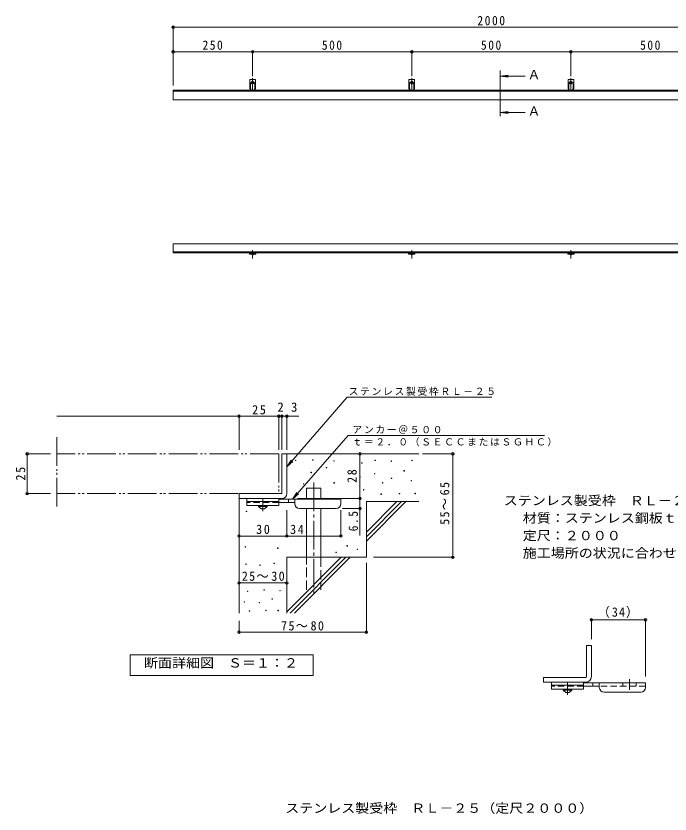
# Model space of a CAD drawing. Units: millimetres at full size, with parts at other scales. Extents: x -313 to 335, y -274 to 232.
# Drawn here: x -313 to 98, y -270 to 232 of the extents above; entities that cross this region are included whole.
import ezdxf
from ezdxf.enums import TextEntityAlignment as Align

# ---------------------------------------------------------------- set-up
doc = ezdxf.new("R2010")
doc.units = ezdxf.units.MM
doc.header["$LTSCALE"] = 2
doc.header["$PDMODE"] = 32
doc.header["$PDSIZE"] = 1.6
for name, pattern in [('CHAIN1', [8, 5, -1, 1, -1]), ('CHAIN2', [12, 9, -1, 1, -1]), ('DASHED2', [3, 2, -1]), ('DASHED3', [4, 3, -1]), ('DOUBLE_CHAIN2', [12.8, 9, -1, 0.6, -0.6, 0.6, -1])]:
    doc.linetypes.add(name, pattern=pattern)
for name, color, linetype, lineweight in [('C-1_ピット', 2, 'Continuous', 9), ('C-4_寸法', 7, 'Continuous', 9), ('C-5_仕様文', 7, 'Continuous', 9), ('C-A', 3, 'Continuous', 9), ('D-0_通り芯', 7, 'Continuous', 9), ('D-1_ピット', 2, 'Continuous', 9), ('D-2_蓋', 3, 'DOUBLE_CHAIN2', 9), ('D-4_寸法', 7, 'Continuous', 9), ('D-5_仕様文', 7, 'Continuous', 9), ('D-6_躯体', 6, 'Continuous', 9), ('D-9_ｸｯｼｮﾝ材', 4, 'Continuous', 9), ('D-A', 2, 'Continuous', 9), ('D-B', 3, 'Continuous', 9), ('D-C', 4, 'Continuous', 9)]:
    doc.layers.add(name, color=color, linetype=linetype, lineweight=lineweight)
doc.layers.add('F-5_F-5ﾚｲﾔ', color=2, linetype='Continuous')
doc.styles.add('ＭＳ ゴシック', font='')
doc.styles.get('ＭＳ ゴシック').set_extended_font_data('MS Gothic')

msp = doc.modelspace()

# ---------------------------------------------------------------- linework, layer by layer
at = {"layer": 'C-1_ピット'}
for p, q in [((186.134, 184.396), (-213.866, 184.396)), ((186.134, 178.996), (-213.866, 178.996)), ((186.134, 83.596), (-213.866, 83.596)), ((186.134, 82.996), (-213.866, 82.995))]:
    msp.add_line(p, q, dxfattribs=at)
for points in [[(186.134, 184.996), (-213.866, 184.996), (-213.866, 178.996)], [(186.134, 88.596), (-213.866, 88.595), (-213.866, 82.995)]]:
    msp.add_lwpolyline(points, dxfattribs=at)
at = {"layer": 'C-4_寸法'}
for p, q in [((-213.866, 187.996), (-213.866, 225.193)), ((-213.866, 224.593), (186.134, 224.593)), ((-213.866, 209.16), (-163.866, 209.16)), ((-213.866, 206.16), (-213.866, 208.56)), ((-163.866, 193.939), (-163.866, 209.76)), ((-163.866, 209.16), (-63.866, 209.16)), ((-63.866, 193.939), (-63.866, 209.76)), ((-63.866, 209.16), (36.134, 209.16)), ((36.134, 193.939), (36.134, 209.76)), ((36.134, 209.16), (136.134, 209.16))]:
    msp.add_line(p, q, dxfattribs=at)
for p in [(-213.866, 224.593), (-213.866, 209.16), (-163.866, 209.16), (-63.866, 209.16), (36.134, 209.16)]:
    msp.add_point(p, dxfattribs=at)
at = {"layer": 'C-5_仕様文'}
for p, q in [((-8.26, 197.381), (-8.26, 168.683)), ((-8.26, 193.926), (-3.303, 193.273)), ((-8.26, 171.034), (-3.303, 170.381))]:
    msp.add_line(p, q, dxfattribs=at)
for points in [[(7.34, 193.926), (-8.26, 193.926), (-3.303, 194.578)], [(7.34, 171.034), (-8.26, 171.034), (-3.303, 171.686)]]:
    msp.add_lwpolyline(points, dxfattribs=at)
at = {"layer": 'C-A'}
for p, q in [((-165.616, 185.99), (-165.616, 191.79)), ((-162.116, 191.79), (-165.616, 191.79)), ((-162.116, 185.99), (-162.116, 191.79)), ((-65.616, 185.99), (-65.616, 191.79)), ((-62.116, 191.79), (-65.616, 191.79)), ((-62.116, 185.99), (-62.116, 191.79)), ((34.384, 185.99), (34.384, 191.79)), ((37.884, 191.79), (34.384, 191.79)), ((37.884, 185.99), (37.884, 191.79)), ((-165.616, 185.99), (-165.366, 185.99)), ((-162.116, 185.99), (-162.366, 185.99)), ((-65.616, 185.99), (-65.366, 185.99)), ((-62.116, 185.99), (-62.366, 185.99)), ((34.384, 185.99), (34.634, 185.99)), ((37.884, 185.99), (37.634, 185.99)), ((-165.466, 185.19), (-165.366, 185.19)), ((-162.367, 185.19), (-162.264, 185.19)), ((-65.466, 185.19), (-65.366, 185.19)), ((-62.367, 185.19), (-62.264, 185.19)), ((34.534, 185.19), (34.634, 185.19)), ((37.633, 185.19), (37.736, 185.19)), ((-165.866, 82.996), (-165.866, 82.096)), ((-161.866, 82.996), (-165.866, 82.996)), ((-161.866, 82.596), (-165.866, 82.596)), ((-161.866, 82.096), (-165.866, 82.096)), ((-161.866, 82.996), (-161.866, 82.096)), ((-65.866, 82.996), (-65.866, 82.096)), ((-61.866, 82.996), (-65.866, 82.996)), ((-61.866, 82.596), (-65.866, 82.596)), ((-61.866, 82.096), (-65.866, 82.096)), ((-61.866, 82.996), (-61.866, 82.096)), ((34.134, 82.996), (34.134, 82.096)), ((38.134, 82.996), (34.134, 82.996)), ((38.134, 82.596), (34.134, 82.596)), ((38.134, 82.096), (34.134, 82.096)), ((38.134, 82.996), (38.134, 82.096))]:
    msp.add_line(p, q, dxfattribs=at)
at = {"layer": 'C-A', "linetype": 'DASHED2'}
for p, q in [((-165.216, 185.961), (-165.216, 191.79)), ((-162.516, 185.961), (-162.516, 191.79)), ((-65.216, 185.961), (-65.216, 191.79)), ((-62.516, 185.961), (-62.516, 191.79)), ((34.784, 185.961), (34.784, 191.79)), ((37.484, 185.961), (37.484, 191.79)), ((-161.866, 82.496), (-165.866, 82.496)), ((-61.866, 82.496), (-65.866, 82.496)), ((38.134, 82.496), (34.134, 82.496))]:
    msp.add_line(p, q, dxfattribs=at)
at = {"layer": 'C-A', "linetype": 'CHAIN1'}
for p, q in [((-163.866, 184.995), (-163.866, 192.517)), ((-63.866, 184.995), (-63.866, 192.517)), ((36.134, 184.995), (36.134, 192.517)), ((-165.021, 189.79), (-162.711, 189.79)), ((-65.021, 189.79), (-62.711, 189.79)), ((34.979, 189.79), (37.289, 189.79)), ((-163.866, 84.574), (-163.866, 79.346)), ((-63.866, 84.574), (-63.866, 79.346)), ((36.134, 84.574), (36.134, 79.346))]:
    msp.add_line(p, q, dxfattribs=at)
at = {"layer": 'C-A', "color": 2, "linetype": 'DASHED2'}
for p, q in [((-164.666, 82.896), (-164.666, 82.936)), ((-164.666, 82.936), (-163.066, 82.936)), ((-163.066, 82.896), (-163.066, 82.936)), ((-64.666, 82.896), (-64.666, 82.936)), ((-64.666, 82.936), (-63.066, 82.936)), ((-63.066, 82.896), (-63.066, 82.936)), ((35.334, 82.896), (35.334, 82.936)), ((35.334, 82.936), (36.934, 82.936)), ((36.934, 82.896), (36.934, 82.936))]:
    msp.add_line(p, q, dxfattribs=at)
at = {"layer": 'C-A', "color": 2}
for p, q in [((-164.416, 81.996), (-164.416, 82.096)), ((-164.416, 81.996), (-164.066, 81.696)), ((-164.416, 81.996), (-163.316, 81.996)), ((-164.066, 81.696), (-163.666, 81.696)), ((-163.666, 81.696), (-163.316, 81.996)), ((-163.316, 81.996), (-163.316, 82.096)), ((-64.416, 81.996), (-64.416, 82.096)), ((-64.416, 81.996), (-64.066, 81.696)), ((-64.416, 81.996), (-63.316, 81.996)), ((-64.066, 81.696), (-63.666, 81.696)), ((-63.666, 81.696), (-63.316, 81.996)), ((-63.316, 81.996), (-63.316, 82.096)), ((35.584, 81.996), (35.584, 82.096)), ((35.584, 81.996), (35.934, 81.696)), ((35.584, 81.996), (36.684, 81.996)), ((35.934, 81.696), (36.334, 81.696)), ((36.334, 81.696), (36.684, 81.996)), ((36.684, 81.996), (36.684, 82.096))]:
    msp.add_line(p, q, dxfattribs=at)
at = {"layer": 'C-A'}
for centre in [(-163.866, 189.79), (-63.866, 189.79), (36.134, 189.79)]:
    msp.add_circle(centre, 0.85, dxfattribs=at)
for centre, start, end in [((-165.366, 185.59), 270, 90), ((-162.366, 185.59), 90, 269.8667), ((-65.366, 185.59), 270, 90), ((-62.366, 185.59), 90, 269.8667), ((34.634, 185.59), 270, 90), ((37.634, 185.59), 90, 269.8667), ((-165.466, 184.79), 90.27596, 150.00047), ((-162.266, 184.79), 29.99927, 89.75836), ((-65.466, 184.79), 90.27596, 150.00047), ((-62.266, 184.79), 29.99927, 89.75836), ((34.534, 184.79), 90.27596, 150.00047), ((37.734, 184.79), 29.99927, 89.75836)]:
    msp.add_arc(centre, 0.4, start, end, dxfattribs=at)
at = {"layer": 'D-0_通り芯'}
for points in [[(-137, -47.558), (-137, -47.258), (-136.7, -47.258), (-136.7, -47.558)], [(-126.172, -47.423), (-126.172, -47.123), (-125.872, -47.123), (-125.872, -47.423)], [(-112.908, -47.964), (-112.908, -47.664), (-112.608, -47.664), (-112.608, -47.964)], [(-95.448, -49.318), (-95.448, -49.017), (-95.148, -49.017), (-95.148, -49.318)], [(-87.056, -47.558), (-87.056, -47.258), (-86.756, -47.258), (-86.756, -47.558)], [(-76.905, -48.099), (-76.905, -47.799), (-76.605, -47.799), (-76.605, -48.099)], [(-63.911, -47.693), (-63.911, -47.393), (-63.611, -47.393), (-63.611, -47.693)], [(-127.255, -55.273), (-127.255, -54.973), (-126.955, -54.973), (-126.955, -55.273)], [(-117.645, -52.16), (-117.645, -51.86), (-117.345, -51.86), (-117.345, -52.16)], [(-68.784, -54.19), (-68.784, -53.89), (-68.484, -53.89), (-68.484, -54.19)], [(-96.53, -57.98), (-96.53, -57.68), (-96.23, -57.68), (-96.23, -57.98)], [(-87.327, -55.95), (-87.327, -55.65), (-87.027, -55.65), (-87.027, -55.95)], [(-76.769, -58.927), (-76.769, -58.627), (-76.469, -58.627), (-76.469, -58.927)], [(-64.317, -60.416), (-64.317, -60.116), (-64.017, -60.116), (-64.017, -60.416)], [(-131.992, -62.446), (-131.992, -62.146), (-131.692, -62.146), (-131.692, -62.446)], [(-112.772, -61.77), (-112.772, -61.47), (-112.472, -61.47), (-112.472, -61.77)], [(-82.319, -61.77), (-82.319, -61.47), (-82.019, -61.47), (-82.019, -61.77)], [(-94.229, -66.101), (-94.229, -65.801), (-93.929, -65.801), (-93.929, -66.101)], [(-83.266, -68.808), (-83.266, -68.508), (-82.966, -68.508), (-82.966, -68.808)], [(-71.761, -68.537), (-71.761, -68.237), (-71.461, -68.237), (-71.461, -68.537)], [(-61.881, -68.402), (-61.881, -68.102), (-61.581, -68.102), (-61.581, -68.402)], [(-167.868, -79.678), (-167.868, -79.378), (-167.568, -79.378), (-167.568, -79.678)], [(-168.655, -101.911), (-168.655, -101.611), (-168.355, -101.611), (-168.355, -101.911)], [(-148.199, -102.74), (-148.199, -102.44), (-147.899, -102.44), (-147.899, -102.74)], [(-111.564, -105.368), (-111.564, -105.067), (-111.264, -105.067), (-111.264, -105.368)], [(-104.661, -101.307), (-104.661, -101.007), (-104.361, -101.007), (-104.361, -101.307)], [(-98.29, -103.457), (-98.29, -103.157), (-97.99, -103.157), (-97.99, -103.457)], [(-168.172, -112.796), (-168.172, -112.496), (-167.872, -112.496), (-167.872, -112.796)], [(-159.341, -113.406), (-159.341, -113.105), (-159.041, -113.105), (-159.041, -113.406)], [(-150.509, -112.34), (-150.509, -112.04), (-150.209, -112.04), (-150.209, -112.34)], [(-167.107, -129.851), (-167.107, -129.55), (-166.807, -129.55), (-166.807, -129.851)], [(-156.752, -129.089), (-156.752, -128.789), (-156.452, -128.789), (-156.452, -129.089)], [(-146.779, -129.47), (-146.779, -129.17), (-146.479, -129.17), (-146.479, -129.47)], [(-151.727, -134.647), (-151.727, -134.347), (-151.427, -134.347), (-151.427, -134.647)], [(-169.238, -136.55), (-169.238, -136.25), (-168.938, -136.25), (-168.938, -136.55)], [(-159.798, -137.007), (-159.798, -136.707), (-159.498, -136.707), (-159.498, -137.007)], [(-165.965, -142.26), (-165.965, -141.96), (-165.665, -141.96), (-165.665, -142.26)], [(-155.61, -141.956), (-155.61, -141.656), (-155.31, -141.656), (-155.31, -141.956)], [(-147.997, -141.956), (-147.997, -141.656), (-147.697, -141.656), (-147.697, -141.956)]]:
    msp.add_lwpolyline(points, close=True, dxfattribs=at)
at = {"layer": 'D-1_ピット'}
for p, q in [((-145.425, -43.368), (-145.425, -68.368)), ((-142.425, -43.368), (-145.425, -43.368)), ((-142.425, -68.368), (-142.425, -43.368)), ((-145.425, -68.368), (-172.425, -68.368)), ((-172.425, -71.368), (-172.425, -68.368)), ((-172.425, -71.368), (-145.425, -71.368)), ((45.983, -163.776), (48.983, -163.776)), ((45.983, -183.276), (45.983, -163.776)), ((48.983, -183.276), (48.983, -163.776)), ((18.983, -183.776), (18.983, -186.776)), ((45.483, -183.776), (18.983, -183.776)), ((45.483, -186.776), (18.983, -186.776))]:
    msp.add_line(p, q, dxfattribs=at)
for centre, radius in [((-145.425, -68.368), 3), ((45.483, -183.276), 0.5), ((45.483, -183.276), 3.5)]:
    msp.add_arc(centre, radius, 270, 0, dxfattribs=at)
at = {"layer": 'D-2_蓋'}
for p, q in [((-286.958, -32.929), (-286.958, -76.482)), ((-147.425, -43.368), (-286.958, -43.368)), ((-147.425, -43.368), (-147.425, -68.368)), ((-147.425, -68.368), (-286.958, -68.368))]:
    msp.add_line(p, q, dxfattribs=at)
at = {"layer": 'D-4_寸法'}
for p, q in [((-286.958, -19.684), (-172.425, -19.684)), ((-172.425, -40.777), (-172.425, -19.084)), ((-172.425, -19.684), (-147.425, -19.684)), ((-147.425, -40.777), (-147.425, -19.376)), ((-145.425, -40.777), (-145.425, -19.376)), ((-142.425, -40.777), (-142.425, -19.376)), ((-306.117, -43.368), (-290.958, -43.368)), ((-305.517, -68.368), (-305.517, -43.368)), ((-96.432, -71.368), (-96.432, -43.368)), ((-57.219, -43.368), (-37.488, -43.368)), ((-38.088, -108.368), (-38.088, -43.368)), ((-306.117, -68.368), (-290.958, -68.368)), ((-135.623, -71.368), (-95.832, -71.368)), ((-96.432, -71.368), (-96.432, -94.718)), ((-142.423, -95.589), (-142.423, -78.668)), ((-108.423, -95.589), (-108.423, -78.668)), ((-95.832, -77.668), (-107.423, -77.668)), ((-87.978, -108.368), (-37.488, -108.368)), ((-92.425, -111.868), (-92.425, -155.985)), ((-172.425, -124.492), (-142.425, -124.492)), ((-172.425, -148.368), (-172.425, -155.985)), ((48.983, -147.038), (48.983, -159.776)), ((48.983, -147.638), (82.983, -147.638)), ((82.983, -147.038), (82.983, -183.275)), ((-172.425, -155.385), (-92.425, -155.385))]:
    msp.add_line(p, q, dxfattribs=at)
for points in [[(-147.425, -19.684), (-146.425, -19.684), (-134.893, -19.684)], [(-172.423, -94.989), (-142.423, -94.989), (-108.423, -94.989)]]:
    msp.add_lwpolyline(points, dxfattribs=at)
for p in [(-172.425, -19.684), (-147.425, -19.684), (-145.425, -19.684), (-142.425, -19.684), (-305.517, -43.368), (-96.432, -43.368), (-38.088, -43.368), (-305.517, -68.368), (-96.432, -71.368), (-96.432, -77.668), (-172.423, -94.989), (-142.423, -94.989), (-108.423, -94.989), (-38.088, -108.368), (-172.425, -124.492), (-142.425, -124.492), (48.983, -147.638), (82.983, -147.638), (-172.425, -155.385), (-92.425, -155.385)]:
    msp.add_point(p, dxfattribs=at)
at = {"layer": 'D-5_仕様文'}
for p, q in [((-104.407, -7.816), (-13.488, -7.816)), ((-103.891, -31.759), (-138.801, -71.868)), ((-103.891, -31.759), (19.553, -31.759)), ((-142.425, -51.497), (-138.678, -48.186)), ((-138.801, -71.868), (-136.039, -67.7)), ((-138.801, -71.868), (-135.054, -68.557))]:
    msp.add_line(p, q, dxfattribs=at)
msp.add_lwpolyline([(-104.407, -7.816), (-142.425, -51.497), (-139.663, -47.329)], dxfattribs=at)
msp.add_lwpolyline([(-240.824, -182.556), (-240.824, -169.557), (-125.824, -169.557), (-125.824, -182.556)], close=True, dxfattribs=at)
at = {"layer": 'D-6_躯体'}
for p, q in [((-142.425, -43.368), (-59.425, -43.368)), ((-129.966, -71.868), (-129.966, -64.868)), ((-129.966, -64.868), (-120.966, -64.868)), ((-120.966, -71.868), (-120.966, -64.868)), ((-172.425, -71.368), (-172.425, -143.368)), ((-92.425, -92.57), (-73.223, -73.368)), ((-92.425, -73.368), (-59.425, -73.368)), ((-92.425, -95.398), (-70.395, -73.368)), ((-92.425, -73.368), (-92.425, -108.368)), ((-92.425, -98.226), (-67.567, -73.368)), ((-129.966, -108.368), (-129.966, -77.668)), ((-120.966, -108.368), (-120.966, -77.668)), ((-142.425, -108.368), (-142.425, -143.368)), ((-142.425, -108.368), (-92.425, -108.368)), ((-142.425, -142.57), (-108.223, -108.368)), ((-140.395, -143.368), (-105.395, -108.368)), ((-137.567, -143.368), (-102.567, -108.368))]:
    msp.add_line(p, q, dxfattribs=at)
at = {"layer": 'D-6_躯体', "linetype": 'CHAIN2'}
msp.add_line((-125.466, -61.376), (-125.466, -131.035), dxfattribs=at)
at = {"layer": 'D-6_躯体', "linetype": 'DASHED3'}
for p, q in [((-129.966, -128.868), (-129.966, -108.368)), ((-120.966, -108.368), (-120.966, -128.868))]:
    msp.add_line(p, q, dxfattribs=at)
at = {"layer": 'D-9_ｸｯｼｮﾝ材', "color": 3}
for p, q in [((-167.423, -71.368), (-167.423, -75.868)), ((-147.423, -71.368), (-167.423, -71.368)), ((-147.423, -73.368), (-167.423, -73.368)), ((-147.423, -71.368), (-147.423, -75.868)), ((-147.423, -75.868), (-167.423, -75.868))]:
    msp.add_line(p, q, dxfattribs=at)
at = {"layer": 'D-9_ｸｯｼｮﾝ材', "color": 3, "linetype": 'DASHED2'}
msp.add_line((-147.423, -73.868), (-167.423, -73.868), dxfattribs=at)
at = {"layer": 'D-9_ｸｯｼｮﾝ材', "linetype": 'CHAIN1'}
msp.add_line((-157.423, -79.416), (-157.423, -71.368), dxfattribs=at)
at = {"layer": 'D-9_ｸｯｼｮﾝ材'}
for p, q in [((-108.423, -71.868), (-147.423, -71.868)), ((-137.418, -73.868), (-147.423, -73.868)), ((-141.423, -73.868), (-141.423, -71.868)), ((-137.423, -74.668), (-137.423, -71.868)), ((-108.423, -74.668), (-108.423, -71.868)), ((-134.423, -77.668), (-111.423, -77.668))]:
    msp.add_line(p, q, dxfattribs=at)
at = {"layer": 'D-9_ｸｯｼｮﾝ材', "color": 2}
for p, q in [((-160.173, -76.368), (-160.173, -75.868)), ((-160.173, -76.368), (-158.423, -77.868)), ((-160.173, -76.368), (-154.673, -76.368)), ((-158.423, -77.868), (-156.423, -77.868)), ((-156.423, -77.868), (-154.673, -76.368)), ((-154.673, -76.368), (-154.673, -75.868))]:
    msp.add_line(p, q, dxfattribs=at)
at = {"layer": 'D-9_ｸｯｼｮﾝ材'}
for centre, start, end in [((-134.423, -74.668), 180, 270), ((-111.423, -74.668), 270, 0)]:
    msp.add_arc(centre, 3, start, end, dxfattribs=at)
at = {"layer": 'D-A'}
for p, q in [((31.233, -191.775), (31.233, -191.276)), ((31.233, -191.775), (32.983, -193.275)), ((31.233, -191.775), (36.733, -191.775)), ((32.983, -193.275), (34.983, -193.275)), ((34.983, -193.275), (36.733, -191.775)), ((36.733, -191.775), (36.733, -191.276))]:
    msp.add_line(p, q, dxfattribs=at)
at = {"layer": 'D-B'}
for p, q in [((23.983, -186.776), (23.983, -191.276)), ((43.983, -186.776), (23.983, -186.776)), ((23.983, -187.275), (23.983, -189.276)), ((43.983, -188.776), (23.983, -188.776)), ((43.983, -186.776), (43.983, -191.276)), ((43.983, -191.276), (23.983, -191.276))]:
    msp.add_line(p, q, dxfattribs=at)
at = {"layer": 'D-B', "linetype": 'DASHED2'}
msp.add_line((43.983, -189.276), (23.983, -189.276), dxfattribs=at)
at = {"layer": 'D-C', "linetype": 'CHAIN1'}
for p, q in [((72.983, -184.88), (72.983, -191.568)), ((33.983, -194.824), (33.983, -186.776))]:
    msp.add_line(p, q, dxfattribs=at)
at = {"layer": 'D-C'}
for p, q in [((82.983, -187.275), (43.983, -187.275)), ((53.988, -189.276), (43.983, -189.276)), ((49.983, -189.276), (49.983, -187.275)), ((53.983, -190.075), (53.983, -187.275)), ((82.983, -190.075), (82.983, -187.275)), ((56.983, -193.076), (79.983, -193.076))]:
    msp.add_line(p, q, dxfattribs=at)
at = {"layer": 'D-C', "linetype": 'DASHED2'}
for p, q in [((82.978, -189.276), (53.988, -189.276)), ((68.733, -189.276), (68.733, -187.275)), ((77.233, -189.276), (77.233, -187.275))]:
    msp.add_line(p, q, dxfattribs=at)
at = {"layer": 'D-C'}
for centre, start, end in [((56.983, -190.075), 180, 270), ((79.983, -190.075), 270, 0)]:
    msp.add_arc(centre, 3, start, end, dxfattribs=at)

# ---------------------------------------------------------------- texts
at = {"layer": 'C-4_寸法', "color": 2, "char_height": 5.865, "attachment_point": 7, "style": 'ＭＳ ゴシック'}
for s, insert in [('\\T1.28;\\W0.9;2000', (-22.616, 225.793)), ('\\T1.27;\\W0.9;250', (-195.366, 210.359)), ('\\T1.27;\\W0.9;500', (-120.366, 210.359)), ('\\T1.27;\\W0.9;500', (-20.366, 210.359)), ('\\T1.27;\\W0.9;500', (79.634, 210.359))]:
    msp.add_mtext(s, dxfattribs=dict(at, insert=insert))
at = {"layer": 'C-5_仕様文', "color": 2, "style": 'ＭＳ ゴシック'}
for p in [(8.945, 190.167), (8.945, 167.275)]:
    msp.add_text('Ａ', height=5.865, dxfattribs=at).set_placement(p, align=Align.BOTTOM_LEFT)
at = {"layer": 'D-4_寸法', "color": 2, "style": 'ＭＳ ゴシック'}
for s, p in [('2', (-148.321, -18.684)), ('3', (-139.765, -18.684))]:
    msp.add_text(s, height=5.865, dxfattribs=at).set_placement(p, align=Align.BOTTOM_LEFT)
at = {"layer": 'D-4_寸法', "color": 2, "char_height": 5.865, "attachment_point": 7, "style": 'ＭＳ ゴシック'}
for s, insert in [('\\T1.27;\\W0.95;25', (-164.175, -18.684)), ('\\T1.27;\\W0.95;30', (-161.673, -93.789)), ('\\T1.27;\\W0.95;34', (-140.35, -93.789)), ('\\T1.22;\\W0.95;25～30', (-170.675, -123.221)), ('\\T1.17;\\W0.95;（34）', (52.983, -146.438)), ('\\T1.22;\\W0.95;75～80', (-145.998, -154.385))]:
    msp.add_mtext(s, dxfattribs=dict(at, insert=insert))
at = {"layer": 'D-4_寸法', "color": 2, "char_height": 5.865, "attachment_point": 7, "rotation": 90, "style": 'ＭＳ ゴシック'}
for s, insert in [('\\T1.27;\\W0.95;25', (-306.717, -60.118)), ('\\T1.27;\\W0.95;28', (-98.432, -61.618)), ('\\T1.22;\\W0.95;55～65', (-40.194, -87.969)), ('\\T1.27;\\W0.9;6.5', (-97.632, -92.007))]:
    msp.add_mtext(s, dxfattribs=dict(at, insert=insert))
at = {"layer": 'D-5_仕様文', "color": 2, "style": 'ＭＳ ゴシック', "width": 1.1}
for s, p in [('ステンレス製受枠\u3000ＲＬ－２５', (-6.052, -77.388)), ('材質：ステンレス鋼板ｔ＝３．０（ＳＵＳ３０４）', (5.891, -88.388)), ('定尺：２０００', (5.891, -99.388)), ('施工場所の状況に合わせて、アンカーをプライヤー等で折り曲げてご使用ください。', (5.89, -110.388)), ('断面詳細図\u3000Ｓ＝１：２', (-232.139, -179.362))]:
    msp.add_text(s, height=5.865, dxfattribs=at).set_placement(p, align=Align.BOTTOM_LEFT)
at = {"layer": 'D-5_仕様文', "char_height": 4.399, "attachment_point": 7, "style": 'ＭＳ ゴシック'}
for s, insert in [('\\T1.17;ステンレス製受枠ＲＬ－２５', (-103.529, -6.865)), ('\\T1.17;アンカー＠５００', (-101.162, -30.827)), ('\\T1.17;ｔ＝２．０（ＳＥＣＣまたはＳＧＨＣ）', (-101.162, -38.69))]:
    msp.add_mtext(s, dxfattribs=dict(at, insert=insert))
at = {"layer": 'F-5_F-5ﾚｲﾔ', "style": 'ＭＳ ゴシック', "width": 1.1}
msp.add_text('ステンレス製受枠\u3000ＲＬ－２５（定尺２０００）', height=5.865, dxfattribs=at).set_placement((-143.389, -270.622), align=Align.BOTTOM_LEFT)

doc.saveas('drawing.dxf')
